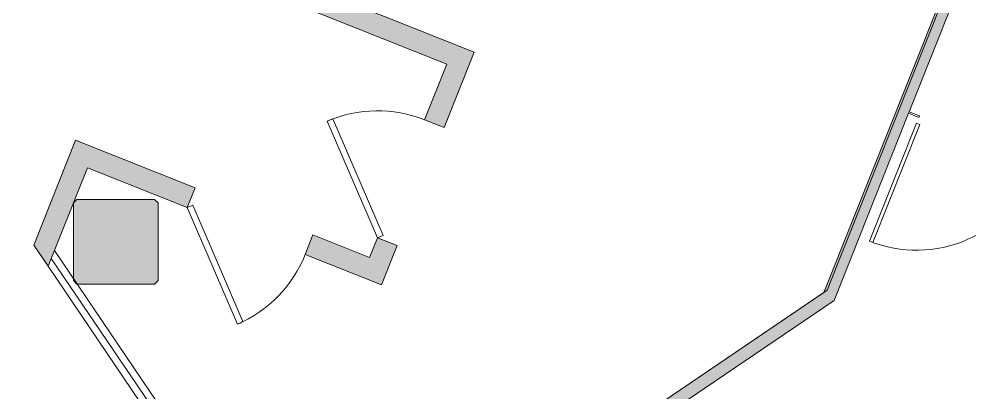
# Model space of a CAD drawing. Header units: inches. Extents: x -13 to 4331, y -638 to 2885.
# Drawn here: x 2356.5 to 2626, y 1454.4 to 1560.3 of the extents above; entities that cross this region are included whole.
import ezdxf

# ---------------------------------------------------------------- set-up
doc = ezdxf.new("R2010")
doc.units = ezdxf.units.IN
doc.header["$MEASUREMENT"] = 0
for name, color, linetype, lineweight in [('A-DETL-THIN', 151, 'Continuous', 9), ('A-DOOR', 31, 'Continuous', 13), ('A-GLAZ', 7, 'Continuous', 9), ('A-GLAZ-MULL', 7, 'Continuous', 9), ('A-WALL', 113, 'Continuous', 9), ('A-WALL-PATT', 111, 'Continuous', 13), ('Chevy Chase Pavilion_3rd Floor Base_dwg', 8, 'Continuous', 9), ('I-WALL', 2, 'Continuous', 13), ('S-COLS', 52, 'Continuous', 13)]:
    doc.layers.add(name, color=color, linetype=linetype, lineweight=lineweight)

# ---------------------------------------------------------------- blocks, each defined once
blk = doc.blocks.new('Single Glass Door - 36_ x 84_-5226794-FIRST FLOOR POWER _ SIGNAL')
at = {"layer": 'A-DOOR', "lineweight": 20}
for p, q in [((17, 38), (17, 2)), ((18, 38), (17, 38)), ((18, 2), (18, 38)), ((17, 2), (18, 2))]:
    blk.add_line(p, q, dxfattribs=at)
at = {"layer": 'A-DOOR', "lineweight": 9}
blk.add_arc((18, 2), 36, 90, 180.5, dxfattribs=at)
blk = doc.blocks.new('Chevy Chase Pavilion_3rd Floor Base_dwg__U5-5518022-FIRST FLOOR POWER _ SIGNAL')
at = {"layer": 'A-DOOR', "color": 7, "lineweight": 9, "flags": 128}
blk.add_lwpolyline([(0, 0), (25.46, -25.46), (26.07, -24.84), (26.66, -24.18), (1.24, 1.24)], close=True, dxfattribs=at)
at = {"layer": 'A-DOOR', "color": 7, "lineweight": 9}
blk.add_arc((0, 0), 36, 315, 0, dxfattribs=at)
blk = doc.blocks.new('Chevy Chase Pavilion_3rd Floor Base_dwg__U5-5518008-FIRST FLOOR POWER _ SIGNAL')
at = {"layer": 'A-DOOR', "color": 7, "lineweight": 9, "flags": 128}
blk.add_lwpolyline([(0, 0), (25.46, -25.46), (26.07, -24.84), (26.66, -24.18), (1.24, 1.24)], close=True, dxfattribs=at)
at = {"layer": 'A-DOOR', "color": 7, "lineweight": 9}
blk.add_arc((0, 0), 36, 315, 0, dxfattribs=at)
blk = doc.blocks.new('Chevy Chase Pavilion_3rd Floor Base_dwg-5020009-FIRST FLOOR POWER _ SIGNAL')
at = {"layer": 'A-WALL-PATT', "lineweight": 9}
h = blk.add_hatch(color=7, dxfattribs=at)
h.paths.add_polyline_path([(2459.2, 1484.99), (2463.65, 1496.13), (2458.07, 1498.35), (2455.85, 1492.78), (2439.82, 1499.17), (2437.6, 1493.6), (2456.06, 1486.24)], flags=0)
h.paths.add_polyline_path([(2364.75, 1490.28), (2375.88, 1518.21), (2404.16, 1506.94), (2406.38, 1512.51), (2372.53, 1526.01), (2360.68, 1496.28)], flags=0)
h.paths.add_polyline_path([(2476.98, 1529.57), (2485.5, 1550.93), (2392.62, 1587.98), (2390.39, 1582.4), (2477.71, 1547.58), (2471.41, 1531.79)], flags=0)
h.paths.add_polyline_path([(2154.12, 1591.26), (2178.93, 1653.49), (2182.88, 1651.92), (2191.48, 1673.47), (2192.96, 1672.87), (2195.18, 1678.45), (2188.12, 1681.26), (2179.53, 1659.71), (2175.58, 1661.29), (2150.76, 1599.05), (2145.19, 1601.28), (2152.49, 1619.57), (2141.34, 1624.02), (2139.12, 1618.45), (2144.69, 1616.22), (2137.4, 1597.93), (2150.76, 1592.59)], flags=0)
h.paths.add_polyline_path([(2356.95, 1595.74), (2359.18, 1601.31), (2353.6, 1603.53), (2365.94, 1634.47), (2341.51, 1644.21), (2339.29, 1638.64), (2358.14, 1631.12), (2345.81, 1600.18), (2353.6, 1597.08)], flags=0)
h.paths.add_polyline_path([(1989.63, 1607.76), (2013.82, 1668.42), (2071.41, 1645.45), (2070.86, 1646.72), (2072.71, 1651.39), (2010.47, 1676.21), (1986.28, 1615.56), (1922.65, 1640.93), (1943.99, 1694.44), (1894.39, 1714.22), (1892.16, 1708.64), (1936.19, 1691.08), (1914.85, 1637.58), (1987.86, 1608.47)], flags=0)
h.paths.add_polyline_path([(2283.38, 1611.84), (2300.28, 1654.19), (2305.85, 1651.97), (2308.07, 1657.54), (2296.93, 1661.99), (2280.03, 1619.63), (2260.53, 1627.41), (2269.12, 1648.96), (2262.06, 1651.78), (2259.84, 1646.2), (2261.33, 1645.61), (2252.73, 1624.06), (2280.03, 1613.17)], flags=0)
h.paths.add_polyline_path([(1728.02, 1619.37), (1781.26, 1752.87), (1825.28, 1735.31), (1827.51, 1740.89), (1777.91, 1760.67), (1724.67, 1627.17), (1472.19, 1727.85), (1491.2, 1775.5), (1479.96, 1779.98), (1477.74, 1774.41), (1483.4, 1772.15), (1464.4, 1724.5), (1724.67, 1620.71)], flags=0)
h.paths.add_polyline_path([(2105.68, 1631.78), (2107.9, 1637.36), (2095, 1642.5), (2092.79, 1636.92), (2100.87, 1633.7)], flags=0)
h.paths.add_polyline_path([(1390.79, 1695.5), (1377.91, 1713.34), (1390.77, 1745.57), (1385.19, 1747.8), (1371.12, 1712.5), (1380.4, 1699.65), (1390.77, 1695.51)], flags=0)
h.paths.add_polyline_path([(1404.1, 1779.01), (1412.62, 1800.38), (1418.29, 1798.12), (1420.51, 1803.69), (1409.27, 1808.17), (1398.53, 1781.24)], flags=0)
blk.add_hatch(color=7, dxfattribs=at).paths.add_polyline_path([(2382.85, 1485.24), (2394.9, 1485.24), (2395.9, 1486.24), (2395.9, 1508.24), (2394.9, 1509.24), (2372.9, 1509.24), (2371.9, 1508.24), (2371.9, 1486.24), (2372.9, 1485.24)], flags=0)
at = {"layer": 'A-GLAZ'}
blk.add_line((2365.64, 1492.53), (2410.06, 1426.99), dxfattribs=at)
at = {"layer": 'A-GLAZ-MULL'}
for p, q in [((2366.54, 1494.77), (2412.1, 1427.54)), ((2364.75, 1490.28), (2828.25, 806.46))]:
    blk.add_line(p, q, dxfattribs=at)
at = {"layer": 'A-WALL', "color": 7, "flags": 128}
for points in [[(2392.62, 1587.98), (2485.5, 1550.93), (2476.98, 1529.57), (2471.41, 1531.79), (2477.71, 1547.58), (2390.39, 1582.4)], [(2404.16, 1506.94), (2375.88, 1518.21), (2364.75, 1490.28), (2360.68, 1496.28), (2372.53, 1526.01), (2406.38, 1512.51)], [(2463.65, 1496.13), (2459.2, 1484.99), (2437.6, 1493.6), (2439.82, 1499.17), (2455.85, 1492.78), (2458.07, 1498.35)]]:
    blk.add_lwpolyline(points, close=True, dxfattribs=at)
at = {"layer": 'S-COLS', "color": 7, "lineweight": 9, "flags": 128}
blk.add_lwpolyline([(2394.9, 1485.24), (2395.9, 1486.24), (2395.9, 1508.24), (2394.9, 1509.24), (2372.9, 1509.24), (2371.9, 1508.24), (2371.9, 1486.24), (2372.9, 1485.24)], close=True, dxfattribs=at)
at = {"extrusion": (0, 0, -1), "zscale": -1, "rotation": 111.7419999999982}
blk.add_blockref('Chevy Chase Pavilion_3rd Floor Base_dwg__U5-5518022-FIRST FLOOR POWER _ SIGNAL', (-2458.07, 1498.35), dxfattribs=at)
at = {"rotation": 338.2580000000021}
blk.add_blockref('Chevy Chase Pavilion_3rd Floor Base_dwg__U5-5518008-FIRST FLOOR POWER _ SIGNAL', (2404.16, 1506.94), dxfattribs=at)

msp = doc.modelspace()

# ---------------------------------------------------------------- hatches: boundary and pattern name
at = {"layer": 'A-WALL-PATT', "lineweight": 9}
for points in [[(2607.63, 1531.09), (2679.41, 1711.06), (2676.15, 1712.35), (2604.38, 1532.38)], [(2582.33, 1477.09), (2587.49, 1480.59), (2607.63, 1531.09), (2604.38, 1532.38), (2583.73, 1480.59)], [(2477.86, 1406.28), (2582.33, 1477.09), (2584.64, 1482.88), (2475.9, 1409.17)]]:
    msp.add_hatch(color=7, dxfattribs=at).paths.add_polyline_path(points, flags=0)

# ---------------------------------------------------------------- linework, layer by layer
at = {"layer": 'A-DETL-THIN'}
for p, q in [((2585.54, 1483.49), (2682.63, 1726.95)), ((2473, 1407.21), (2585.54, 1483.49))]:
    msp.add_line(p, q, dxfattribs=at)
at = {"layer": 'A-WALL', "lineweight": 13}
msp.add_line((2608.83, 1534.09), (2608.65, 1533.63), dxfattribs=at)
at = {"layer": 'I-WALL', "color": 8, "lineweight": 20}
for p, q in [((2676.15, 1712.35), (2584.64, 1482.88)), ((2608.83, 1534.09), (2679.41, 1711.06)), ((2587.49, 1480.59), (2608.65, 1533.63)), ((2584.64, 1482.88), (2475.9, 1409.17)), ((2474.97, 1404.31), (2587.49, 1480.59))]:
    msp.add_line(p, q, dxfattribs=at)
at = {"layer": 'I-WALL'}
for p, q in [((2611.74, 1532.93), (2608.83, 1534.09)), ((2608.65, 1533.63), (2611.55, 1532.47)), ((2611.55, 1532.47), (2611.74, 1532.93))]:
    msp.add_line(p, q, dxfattribs=at)

# ---------------------------------------------------------------- block references
at = {"layer": 'A-DOOR', "rotation": 158.2579999999963}
msp.add_blockref('Single Glass Door - 36_ x 84_-5226794-FIRST FLOOR POWER _ SIGNAL', (2628.36, 1526.03), dxfattribs=at)
at = {"layer": 'Chevy Chase Pavilion_3rd Floor Base_dwg', "color": 7}
msp.add_blockref('Chevy Chase Pavilion_3rd Floor Base_dwg-5020009-FIRST FLOOR POWER _ SIGNAL', (0, 0), dxfattribs=at)

doc.saveas('drawing.dxf')
